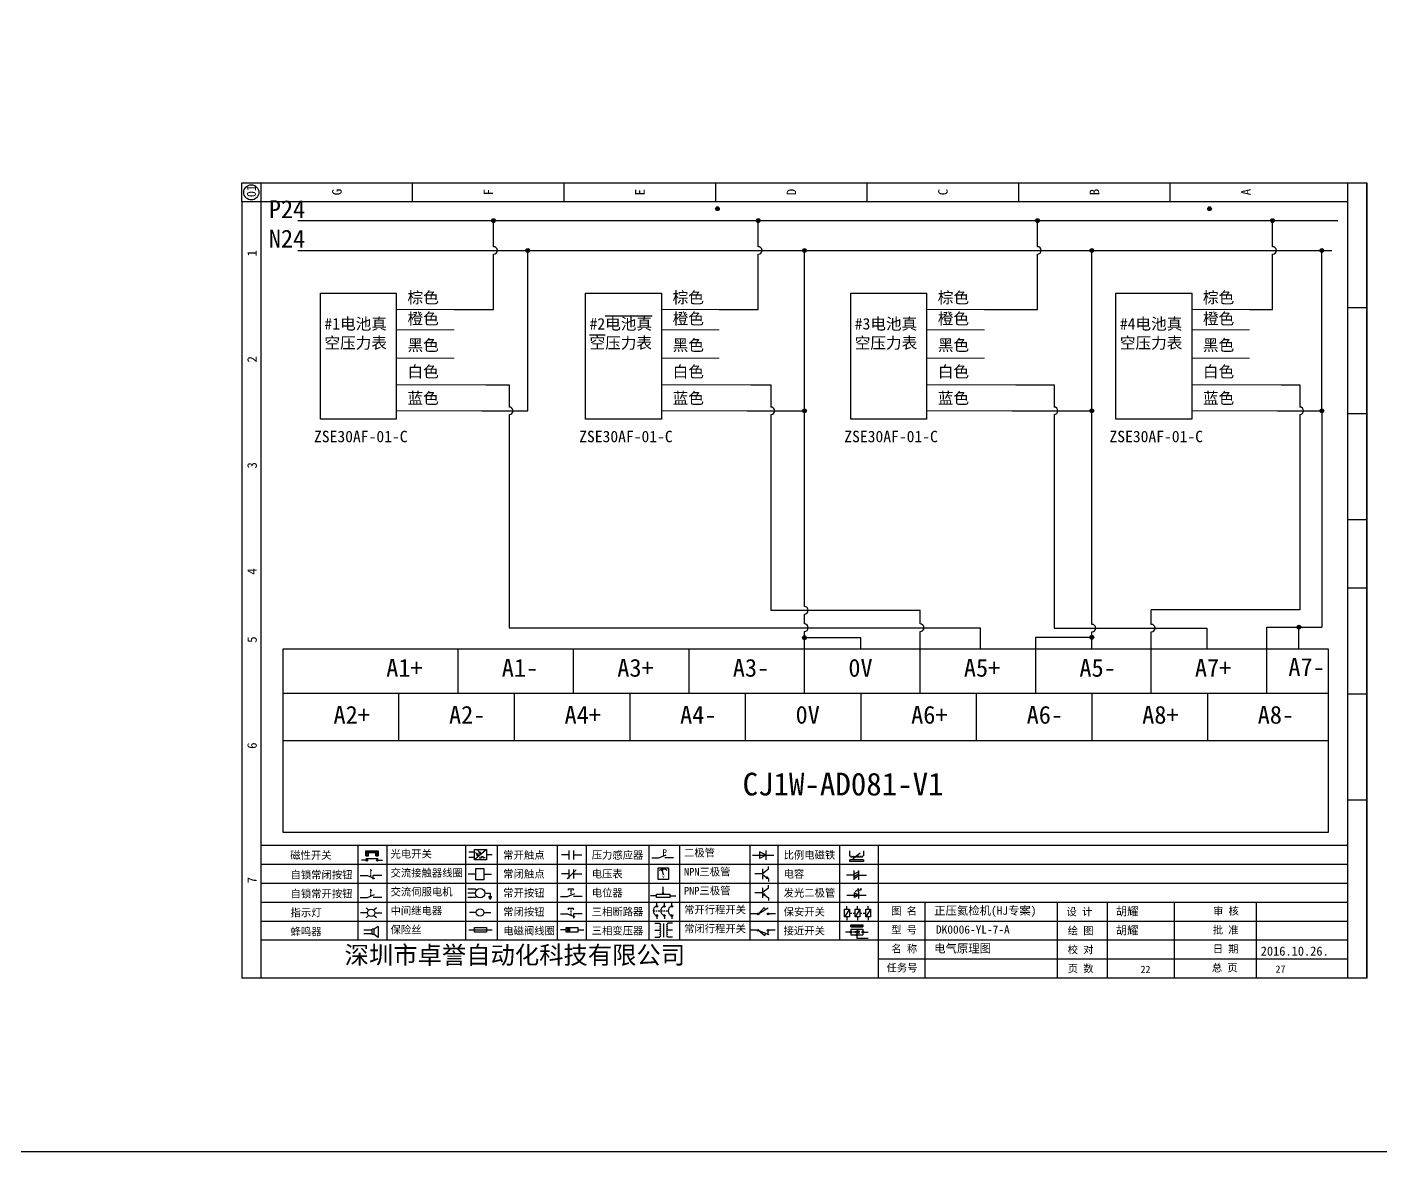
# Model space of a CAD drawing. Header units: millimetres. Extents: x -97 to 5214, y -62 to 3239.
# Drawn here: x 284.2 to 641.6, y -62.3 to 234.7 of the extents above; entities that cross this region are included whole.
import ezdxf

# ---------------------------------------------------------------- set-up
doc = ezdxf.new("R2010")
doc.units = ezdxf.units.MM
doc.styles.get("Standard").update_dxf_attribs({"font": 'SimSun.ttf'})
doc.styles.add('汉字', font='NSimSun.ttf')

# ---------------------------------------------------------------- blocks, each defined once
blk = doc.blocks.new('磁性开关')
at = {"linetype": 'ByBlock'}
h = blk.add_hatch(dxfattribs=at)
h.set_pattern_fill('ANSI31', color=256, scale=0.1, style=0)
h.paths.add_polyline_path([(-1907.69, -775.29), (-1910.88, -775.29), (-1910.88, -776.69), (-1910.25, -776.69), (-1910.25, -775.79), (-1908.31, -775.79), (-1908.31, -776.69), (-1907.69, -776.69)])
for p, q in [((-1910.88, -776.69), (-1910.88, -775.29)), ((-1910.88, -775.29), (-1907.69, -775.29)), ((-1907.69, -775.29), (-1907.69, -776.69)), ((-1910.91, -777.81), (-1912.09, -777.81)), ((-1910.88, -776.69), (-1910.25, -776.69)), ((-1910.88, -777.39), (-1907.69, -777.39)), ((-1910.25, -776.69), (-1910.25, -775.79)), ((-1910.25, -775.79), (-1908.31, -775.79)), ((-1908.31, -776.69), (-1908.31, -775.79)), ((-1908.31, -776.69), (-1907.69, -776.69)), ((-1907.66, -777.81), (-1906.48, -777.81))]:
    blk.add_line(p, q, dxfattribs=at)
for centre in [(-1910.68, -777.81), (-1907.88, -777.81)]:
    blk.add_circle(centre, 0.225, dxfattribs=at)
blk = doc.blocks.new('*U75')
at = {"linetype": 'ByBlock'}
for p, q in [((-1911.92, -782.07), (-1910.06, -782.07)), ((-1910.06, -782.07), (-1908.18, -782.88)), ((-1909.23, -780.45), (-1909.23, -780.67)), ((-1909.23, -780.45), (-1908.92, -780.84)), ((-1909.23, -780.84), (-1909.23, -781.05)), ((-1909.23, -781.23), (-1909.23, -781.44)), ((-1909.23, -781.61), (-1909.23, -781.83)), ((-1909.23, -782), (-1909.23, -782.21)), ((-1909.23, -782.38), (-1909.23, -782.43)), ((-1908.52, -783.07), (-1908.52, -782.07)), ((-1906.25, -782.07), (-1908.52, -782.07))]:
    blk.add_line(p, q, dxfattribs=at)
blk = doc.blocks.new('*U76')
at = {"linetype": 'ByBlock'}
for p, q in [((-1911.92, -792.89), (-1910.06, -792.89)), ((-1910.06, -792.89), (-1908.18, -792.08)), ((-1908.88, -791.17), (-1909.23, -790.71)), ((-1909.23, -790.71), (-1909.23, -790.92)), ((-1909.23, -791.09), (-1909.23, -791.31)), ((-1909.23, -791.48), (-1909.23, -791.69)), ((-1909.23, -791.86), (-1909.23, -792.08)), ((-1909.23, -792.25), (-1909.23, -792.47)), ((-1906.25, -792.89), (-1908.52, -792.89))]:
    blk.add_line(p, q, dxfattribs=at)
blk = doc.blocks.new('蜂鸣器')
at = {"linetype": 'ByBlock'}
for p, q in [((-1908.8, -796.48), (-1911.01, -796.48)), ((-1908.25, -796.26), (-1908.8, -796.26)), ((-1908.8, -797.68), (-1908.8, -796.26)), ((-1907.17, -795.53), (-1908.25, -796.26)), ((-1908.25, -797.68), (-1908.25, -796.26)), ((-1907.17, -795.53), (-1907.17, -798.41)), ((-1908.8, -797.46), (-1911.01, -797.46)), ((-1908.25, -797.68), (-1908.8, -797.68)), ((-1907.17, -798.41), (-1908.25, -797.68))]:
    blk.add_line(p, q, dxfattribs=at)
blk = doc.blocks.new('指示灯')
at = {"linetype": 'ByBlock'}
for p, q in [((-1854.62, -775.59), (-1853.97, -776.23)), ((-1851.9, -775.59), (-1852.54, -776.23)), ((-1854.25, -776.92), (-1856.06, -776.92)), ((-1854.62, -778.25), (-1853.97, -777.61)), ((-1851.9, -778.25), (-1852.54, -777.61)), ((-1852.26, -776.92), (-1850.45, -776.92))]:
    blk.add_line(p, q, dxfattribs=at)
blk.add_circle((-1853.26, -776.92), 0.992, dxfattribs=at)
blk = doc.blocks.new('光电开关')
at = {"linetype": 'ByBlock'}
h = blk.add_hatch(dxfattribs=at)
h.set_pattern_fill('ANSI31', color=256, scale=0.01, style=0)
h.set_pattern_definition([(45, (0.172267, 0), (-0.0224506403, 0.0224506403), [])])
h.paths.add_polyline_path([(-1882.44, -776.34), (-1882.5, -775.91), (-1882.68, -776.07)])
h.paths.add_polyline_path([(-1882.44, -776.34), (-1882.68, -776.07), (-1882.86, -776.23)])
h.paths.add_polyline_path([(-1883.11, -776.45), (-1883.29, -776.61), (-1883.05, -776.88)])
h.paths.add_polyline_path([(-1883.29, -776.61), (-1883.47, -776.77), (-1883.05, -776.88)])
for p, q in [((-1880.91, -775.3), (-1884.01, -778.05)), ((-1883.14, -775.55), (-1882.44, -776.34)), ((-1884.01, -775.96), (-1885.56, -775.96)), ((-1884.01, -777.39), (-1885.56, -777.39)), ((-1883.75, -776.09), (-1883.05, -776.88)), ((-1883.11, -776.45), (-1883.47, -776.77)), ((-1883.05, -776.88), (-1883.47, -776.77)), ((-1883.05, -776.88), (-1883.11, -776.45)), ((-1882.5, -775.91), (-1882.86, -776.23)), ((-1882.44, -776.34), (-1882.86, -776.23)), ((-1882.78, -777.47), (-1882.23, -777.47)), ((-1882.44, -776.34), (-1882.5, -775.91)), ((-1882.23, -777.47), (-1882.23, -777.14)), ((-1882.23, -777.14), (-1881.78, -777.14)), ((-1881.78, -777.47), (-1881.78, -777.14)), ((-1881.23, -777.47), (-1881.78, -777.47)), ((-1879.37, -776.67), (-1880.91, -776.67))]:
    blk.add_line(p, q, dxfattribs=at)
blk.add_lwpolyline([(-1884.01, -775.3), (-1880.91, -775.3), (-1880.91, -778.05), (-1884.01, -778.05)], close=True, dxfattribs=at)
blk = doc.blocks.new('交流接触器线圈')
at = {"linetype": 'ByBlock'}
for p, q in [((-1880.82, -781.77), (-1882.87, -781.77)), ((-1878.72, -781.77), (-1876.67, -781.77))]:
    blk.add_line(p, q, dxfattribs=at)
blk.add_lwpolyline([(-1880.82, -780.28), (-1878.72, -780.28), (-1878.72, -783.26), (-1880.82, -783.26)], close=True, dxfattribs=at)
blk = doc.blocks.new('交流伺服电机')
at = {"linetype": 'ByBlock'}
for p, q in [((-1880.97, -785.75), (-1882.94, -785.75)), ((-1880.97, -785.75), (-1880.65, -786.03)), ((-1880.97, -786.85), (-1882.94, -786.85)), ((-1880.97, -787.94), (-1882.94, -787.94)), ((-1880.97, -787.94), (-1880.65, -787.67)), ((-1878.49, -786.85), (-1877.07, -786.85)), ((-1877.54, -787.72), (-1876.59, -787.72)), ((-1877.38, -788.01), (-1876.75, -788.01)), ((-1877.23, -788.29), (-1876.9, -788.29)), ((-1877.07, -786.85), (-1877.07, -787.72))]:
    blk.add_line(p, q, dxfattribs=at)
blk.add_circle((-1879.73, -786.85), 1.24, dxfattribs=at)
blk = doc.blocks.new('中间继电器')
at = {"linetype": 'ByBlock'}
for p, q in [((-1880.72, -791.92), (-1882.54, -791.92)), ((-1878.74, -791.92), (-1876.92, -791.92))]:
    blk.add_line(p, q, dxfattribs=at)
blk.add_circle((-1879.73, -791.92), 0.992, dxfattribs=at)
blk = doc.blocks.new('保险丝')
at = {"linetype": 'ByBlock'}
blk.add_line((-1882.72, -796.49), (-1876.55, -796.49), dxfattribs=at)
blk.add_lwpolyline([(-1881.2, -795.86), (-1878.06, -795.86), (-1878.06, -797.12), (-1881.2, -797.12)], close=True, dxfattribs=at)
blk = doc.blocks.new('常开按钮')
at = {"linetype": 'ByBlock'}
for p, q in [((-1909.9, -785.68), (-1908.56, -785.68)), ((-1909.9, -785.68), (-1909.9, -786.07)), ((-1909.23, -785.68), (-1909.23, -785.89)), ((-1909.23, -786.06), (-1909.23, -786.28)), ((-1908.56, -785.68), (-1908.56, -786.07)), ((-1911.92, -787.73), (-1910.06, -787.73)), ((-1910.06, -787.73), (-1908.18, -786.93)), ((-1909.23, -786.45), (-1909.23, -786.67)), ((-1909.23, -786.84), (-1909.23, -787.05)), ((-1909.23, -787.22), (-1909.23, -787.38)), ((-1906.25, -787.73), (-1908.52, -787.73))]:
    blk.add_line(p, q, dxfattribs=at)
blk = doc.blocks.new('常开触点')
at = {"linetype": 'ByBlock'}
for p, q in [((-1853.82, -781.77), (-1855.88, -781.77)), ((-1853.82, -782.99), (-1853.82, -780.56)), ((-1852.6, -782.99), (-1852.6, -780.56)), ((-1852.6, -781.77), (-1850.55, -781.77))]:
    blk.add_line(p, q, dxfattribs=at)
blk = doc.blocks.new('常闭触点')
at = {"linetype": 'ByBlock'}
for p, q in [((-1852.01, -785.66), (-1854.43, -788.1)), ((-1853.82, -787.99), (-1853.82, -785.56)), ((-1852.6, -787.99), (-1852.6, -785.56)), ((-1853.82, -786.77), (-1855.88, -786.77)), ((-1852.6, -786.77), (-1850.55, -786.77))]:
    blk.add_line(p, q, dxfattribs=at)
blk = doc.blocks.new('常闭按钮')
at = {"linetype": 'ByBlock'}
for p, q in [((-1856.13, -792.28), (-1854.28, -792.28)), ((-1854.28, -792.28), (-1852.4, -793.09)), ((-1854.11, -790.83), (-1852.77, -790.83)), ((-1854.11, -790.83), (-1854.11, -791.22)), ((-1853.44, -790.83), (-1853.44, -791.04)), ((-1853.44, -791.21), (-1853.44, -791.43)), ((-1853.44, -791.6), (-1853.44, -791.82)), ((-1853.44, -791.99), (-1853.44, -792.2)), ((-1853.44, -792.37), (-1853.44, -792.53)), ((-1852.77, -790.83), (-1852.77, -791.22)), ((-1850.47, -792.28), (-1852.73, -792.28)), ((-1852.73, -792.28), (-1852.73, -793.43))]:
    blk.add_line(p, q, dxfattribs=at)
blk = doc.blocks.new('电磁阀线圈')
at = {"linetype": 'ByBlock'}
for p, q in [((-1854.61, -796.54), (-1856.17, -796.54)), ((-1854.61, -795.92), (-1853.75, -797.16)), ((-1853.75, -795.92), (-1854.61, -797.16)), ((-1853.75, -795.92), (-1853.75, -797.16)), ((-1851.53, -796.54), (-1849.97, -796.54))]:
    blk.add_line(p, q, dxfattribs=at)
blk.add_lwpolyline([(-1854.61, -795.92), (-1851.53, -795.92), (-1851.53, -797.16), (-1854.61, -797.16)], close=True, dxfattribs=at)
blk = doc.blocks.new('电压表')
at = {"linetype": 'ByBlock'}
for p, q in [((-1814.84, -780.75), (-1814.91, -781.13)), ((-1814.6, -781.05), (-1814.91, -781.13)), ((-1814.84, -780.75), (-1814.46, -782.26)), ((-1814.84, -780.75), (-1814.6, -781.05))]:
    blk.add_line(p, q, dxfattribs=at)
blk.add_lwpolyline([(-1815.84, -780.34), (-1813.07, -780.34), (-1813.07, -783.49), (-1815.84, -783.49)], close=True, dxfattribs=at)
blk.add_arc((-1814.46, -782.26), 1.56, 46.8313, 133.1687, dxfattribs=at)
at = {"linetype": 'ByBlock', "insert": (-1814.7, -782.39), "char_height": 0.75, "width": 0.6768, "attachment_point": 1}
blk.add_mtext('V', dxfattribs=at)
blk = doc.blocks.new('电位器')
at = {"linetype": 'ByBlock'}
for p, q in [((-1814.45, -787.3), (-1814.45, -785.39)), ((-1816.21, -787.75), (-1817.79, -787.75)), ((-1814.45, -787.3), (-1814.62, -786.96)), ((-1814.62, -786.96), (-1814.27, -786.96)), ((-1814.45, -787.3), (-1814.27, -786.96)), ((-1812.68, -787.75), (-1811.1, -787.75))]:
    blk.add_line(p, q, dxfattribs=at)
blk.add_lwpolyline([(-1816.21, -787.3), (-1812.68, -787.3), (-1812.68, -788.2), (-1816.21, -788.2)], close=True, dxfattribs=at)
blk = doc.blocks.new('三相断路器')
at = {"linetype": 'ByBlock'}
for p, q in [((-1816.17, -790.33), (-1816.17, -789.7)), ((-1814.17, -790.33), (-1814.17, -789.7)), ((-1812.18, -790.33), (-1812.18, -789.7)), ((-1817.14, -791.74), (-1816.72, -791.74)), ((-1816.45, -791.74), (-1816.03, -791.74)), ((-1816.17, -793.19), (-1816.17, -793.83)), ((-1815.76, -791.74), (-1815.34, -791.74)), ((-1815.07, -791.74), (-1814.65, -791.74)), ((-1814.38, -791.74), (-1813.96, -791.74)), ((-1814.17, -793.19), (-1814.17, -793.83)), ((-1813.69, -791.74), (-1813.27, -791.74)), ((-1812.18, -793.19), (-1812.18, -793.83))]:
    blk.add_line(p, q, dxfattribs=at)
for centre in [(-1816.17, -790.55), (-1816.17, -792.98), (-1814.17, -790.55), (-1814.17, -792.98), (-1812.18, -790.55), (-1812.18, -792.98)]:
    blk.add_circle(centre, 0.219, dxfattribs=at)
for centre in [(-1815.81, -791.74), (-1813.82, -791.74), (-1811.83, -791.74)]:
    blk.add_arc(centre, 1.32, 115.5791, 244.4209, dxfattribs=at)
blk = doc.blocks.new('三相变压器')
at = {"linetype": 'ByBlock'}
for p, q in [((-1816.69, -795.03), (-1815.37, -795.03)), ((-1816.69, -796.87), (-1815.37, -796.87)), ((-1815.37, -795.03), (-1815.37, -795.24)), ((-1814.34, -798.7), (-1814.34, -795.04)), ((-1812, -795.03), (-1813.32, -795.03)), ((-1813.32, -795.03), (-1813.32, -795.24)), ((-1812, -796.87), (-1813.32, -796.87)), ((-1816.69, -798.71), (-1815.37, -798.71)), ((-1815.37, -798.71), (-1815.37, -798.5)), ((-1813.32, -798.71), (-1813.32, -798.5)), ((-1812, -798.71), (-1813.32, -798.71))]:
    blk.add_line(p, q, dxfattribs=at)
for centre, start, end in [((-1815.37, -795.51), 270, 90), ((-1815.37, -796.06), 270, 90), ((-1815.37, -796.6), 270, 90), ((-1815.37, -797.14), 270, 90), ((-1813.32, -795.51), 90, 270), ((-1813.32, -796.06), 90, 270), ((-1813.32, -796.6), 90, 270), ((-1813.32, -797.14), 90, 270), ((-1815.37, -797.68), 270, 90), ((-1815.37, -798.23), 270, 90), ((-1813.32, -797.68), 90, 270), ((-1813.32, -798.23), 90, 270)]:
    blk.add_arc(centre, 0.271, start, end, dxfattribs=at)
blk = doc.blocks.new('压力感应器')
at = {"linetype": 'ByBlock'}
for p, q in [((-1817.44, -777.73), (-1815.59, -777.73)), ((-1815.59, -777.73), (-1813.71, -776.93)), ((-1811.78, -777.73), (-1814.05, -777.73))]:
    blk.add_line(p, q, dxfattribs=at)
at = {"linetype": 'ByBlock', "insert": (-1814.65, -775.48), "char_height": 1.68, "width": 1.2242, "attachment_point": 1}
blk.add_mtext('{\\fNSimSun|b0|i0|c134|p49;P}', dxfattribs=at)
blk = doc.blocks.new('二极管')
at = {"linetype": 'ByBlock'}
for p, q in [((-1783.97, -777.99), (-1783.97, -775.56)), ((-1787.52, -776.77), (-1781.92, -776.77)), ((-1783.97, -776.77), (-1785.69, -775.9)), ((-1785.69, -775.9), (-1785.69, -777.65)), ((-1783.97, -776.77), (-1785.69, -777.65))]:
    blk.add_line(p, q, dxfattribs=at)
blk = doc.blocks.new('NPN三极管')
at = {"linetype": 'ByBlock'}
for p, q in [((-1785.73, -781.97), (-1787.81, -781.97)), ((-1785.73, -780.61), (-1785.73, -783.32)), ((-1785.73, -781.82), (-1784.15, -780.66)), ((-1785.73, -782.11), (-1784.15, -783.27)), ((-1784.41, -782.73), (-1784.74, -783.18)), ((-1784.15, -783.27), (-1784.41, -782.73)), ((-1784.15, -780.66), (-1784.15, -779.98)), ((-1784.15, -783.27), (-1784.74, -783.18)), ((-1784.15, -783.27), (-1784.15, -783.96))]:
    blk.add_line(p, q, dxfattribs=at)
blk = doc.blocks.new('PNP三极管')
at = {"linetype": 'ByBlock'}
for p, q in [((-1784.9, -785.38), (-1784.9, -788.09)), ((-1784.9, -786.59), (-1783.32, -785.43)), ((-1783.32, -785.43), (-1783.32, -784.75)), ((-1784.9, -786.74), (-1786.98, -786.74)), ((-1784.9, -786.88), (-1783.32, -788.04)), ((-1784.9, -786.88), (-1784.31, -786.97)), ((-1784.9, -786.88), (-1784.64, -787.42)), ((-1784.31, -786.97), (-1784.64, -787.42)), ((-1783.32, -788.04), (-1783.32, -788.73))]:
    blk.add_line(p, q, dxfattribs=at)
blk = doc.blocks.new('常开行程开关')
at = {"linetype": 'ByBlock'}
for p, q in [((-1786.29, -792.3), (-1788.01, -792.3)), ((-1785.89, -792.17), (-1784.52, -790.62)), ((-1785.89, -792.17), (-1783.43, -790.72)), ((-1784.52, -790.62), (-1784.19, -791.17)), ((-1781.48, -792.3), (-1783.21, -792.3))]:
    blk.add_line(p, q, dxfattribs=at)
for centre in [(-1786.07, -792.3), (-1783.42, -792.3)]:
    blk.add_circle(centre, 0.219, dxfattribs=at)
blk = doc.blocks.new('常闭行程开关')
at = {"linetype": 'ByBlock'}
for p, q in [((-1786.34, -796.62), (-1788.07, -796.62)), ((-1785.93, -796.72), (-1783.25, -797.7)), ((-1785.93, -796.72), (-1784.3, -798)), ((-1783.48, -796.84), (-1783.48, -797.85)), ((-1781.54, -796.62), (-1783.26, -796.62)), ((-1784.3, -798), (-1784.08, -797.4))]:
    blk.add_line(p, q, dxfattribs=at)
for centre in [(-1786.12, -796.62), (-1783.48, -796.62)]:
    blk.add_circle(centre, 0.219, dxfattribs=at)
blk = doc.blocks.new('电容')
at = {"linetype": 'ByBlock'}
for p, q in [((-1756.08, -781.77), (-1758.13, -781.77)), ((-1756.08, -782.99), (-1756.08, -780.56)), ((-1754.86, -780.79), (-1756.08, -781.55)), ((-1754.86, -781.44), (-1756.08, -782.2)), ((-1754.86, -781.99), (-1756.08, -782.75)), ((-1754.86, -782.99), (-1754.86, -780.56)), ((-1754.86, -781.77), (-1752.81, -781.77))]:
    blk.add_line(p, q, dxfattribs=at)
blk = doc.blocks.new('发光二极管')
at = {"linetype": 'ByBlock'}
for p, q in [((-1754.84, -786.77), (-1756.04, -786.16)), ((-1756.04, -786.16), (-1756.04, -787.39)), ((-1755.78, -785.92), (-1754.89, -785.14)), ((-1754.89, -785.14), (-1755.2, -785.22)), ((-1755.2, -785.22), (-1755.01, -785.43)), ((-1755.08, -785.92), (-1754.18, -785.14)), ((-1754.89, -785.14), (-1755.01, -785.43)), ((-1754.84, -787.63), (-1754.84, -785.92)), ((-1754.18, -785.14), (-1754.49, -785.22)), ((-1754.49, -785.22), (-1754.31, -785.43)), ((-1754.18, -785.14), (-1754.31, -785.43)), ((-1758.01, -786.77), (-1752.89, -786.77)), ((-1754.84, -786.77), (-1756.04, -787.39))]:
    blk.add_line(p, q, dxfattribs=at)
blk = doc.blocks.new('比例电磁阀')
at = {"linetype": 'ByBlock'}
for p, q in [((-1757.26, -775.38), (-1757.26, -776.71)), ((-1753.58, -775.38), (-1753.58, -776.71)), ((-1757.26, -776.71), (-1757.05, -776.71)), ((-1753.6, -777.73), (-1757.25, -777.73)), ((-1757.25, -778.13), (-1757.25, -777.73)), ((-1753.6, -778.13), (-1757.25, -778.13)), ((-1754.5, -775.98), (-1756.35, -777.44)), ((-1756.35, -777.44), (-1756.25, -777.25)), ((-1756.35, -777.44), (-1756.15, -777.38)), ((-1756.15, -777.38), (-1756.25, -777.25)), ((-1753.58, -776.71), (-1753.8, -776.71)), ((-1753.6, -777.73), (-1753.6, -778.13))]:
    blk.add_line(p, q, dxfattribs=at)
for centre in [(-1756.78, -776.71), (-1756.24, -776.71), (-1755.7, -776.71), (-1755.15, -776.71), (-1754.61, -776.71), (-1754.07, -776.71)]:
    blk.add_arc(centre, 0.271, 180, 0, dxfattribs=at)
blk = doc.blocks.new('保安开关')
at = {"linetype": 'ByBlock'}
for p, q in [((-1757.33, -790.79), (-1758.6, -792.81)), ((-1757.96, -790.79), (-1757.96, -789.97)), ((-1757.96, -792.81), (-1757.96, -793.62)), ((-1757.33, -791.8), (-1756.72, -791.8)), ((-1756.35, -791.8), (-1755.89, -791.8)), ((-1754.54, -790.79), (-1755.81, -792.81)), ((-1755.17, -790.79), (-1755.17, -789.97)), ((-1755.17, -792.81), (-1755.17, -793.62)), ((-1754.52, -791.8), (-1754.06, -791.8)), ((-1753.69, -791.8), (-1753.08, -791.8)), ((-1751.75, -790.79), (-1753.02, -792.81)), ((-1752.39, -790.79), (-1752.39, -789.97)), ((-1752.39, -792.81), (-1752.39, -793.62))]:
    blk.add_line(p, q, dxfattribs=at)
for points in [[(-1758.6, -790.79), (-1757.33, -790.79), (-1757.33, -792.81), (-1758.6, -792.81)], [(-1755.81, -790.79), (-1754.54, -790.79), (-1754.54, -792.81), (-1755.81, -792.81)], [(-1753.02, -790.79), (-1751.75, -790.79), (-1751.75, -792.81), (-1753.02, -792.81)]]:
    blk.add_lwpolyline(points, close=True, dxfattribs=at)
blk = doc.blocks.new('接近开关')
at = {"linetype": 'ByBlock'}
h = blk.add_hatch(dxfattribs=at)
h.set_pattern_fill('ANSI31', color=256, scale=0.01, style=0)
h.set_pattern_definition([(45, (-89.131516, -30.795668), (-0.0224506403, 0.0224506403), [])])
h.paths.add_polyline_path([(-1513.76, -1123.35), (-1513.76, -1122.85), (-1516.96, -1122.85), (-1516.96, -1123.35)])
for p, q in [((-1517.18, -1124.71), (-1518.36, -1124.71)), ((-1516.96, -1123.35), (-1516.96, -1122.85)), ((-1516.96, -1122.85), (-1513.76, -1122.85)), ((-1516.96, -1123.35), (-1513.76, -1123.35)), ((-1516.96, -1123.95), (-1513.76, -1123.95)), ((-1516.96, -1123.95), (-1516.96, -1125.47)), ((-1516.96, -1125.47), (-1513.76, -1125.47)), ((-1515.91, -1124.71), (-1516.45, -1124.71)), ((-1515.11, -1124.31), (-1515.91, -1124.71)), ((-1515.11, -1125.11), (-1515.91, -1124.71)), ((-1515.36, -1125.69), (-1515.36, -1126.36)), ((-1515.33, -1124.53), (-1515.17, -1124.53)), ((-1515.33, -1124.88), (-1515.17, -1124.88)), ((-1515.25, -1124.45), (-1515.25, -1124.61)), ((-1515.11, -1124.31), (-1515.11, -1125.11)), ((-1515.11, -1124.48), (-1514.58, -1124.48)), ((-1515.11, -1124.94), (-1514.58, -1124.94)), ((-1513.76, -1122.85), (-1513.76, -1123.35)), ((-1513.76, -1123.95), (-1513.76, -1125.47)), ((-1513.54, -1124.71), (-1512.36, -1124.71)), ((-1515.36, -1126.36), (-1512.36, -1126.36))]:
    blk.add_line(p, q, dxfattribs=at)
for centre in [(-1516.96, -1124.71), (-1515.36, -1125.47), (-1513.76, -1124.71)]:
    blk.add_circle(centre, 0.225, dxfattribs=at)

msp = doc.modelspace()

# ---------------------------------------------------------------- hatches: boundary and pattern name
at = {"lineweight": -2}
h = msp.add_hatch(color=0, dxfattribs=at)
edge = h.paths.add_edge_path()
edge.add_arc((466.424, 186.7), 0.5, 0, 360)
h = msp.add_hatch(color=0, dxfattribs=at)
edge = h.paths.add_edge_path()
edge.add_arc((596.355, 186.7), 0.5, 0, 360)
h = msp.add_hatch(color=0, dxfattribs=at)
edge = h.paths.add_edge_path()
edge.add_arc((407.327, 183.554), 0.5, 0, 360)
h = msp.add_hatch(color=0, dxfattribs=at)
edge = h.paths.add_edge_path()
edge.add_arc((477.191, 183.554), 0.5, 0, 360)
h = msp.add_hatch(color=0, dxfattribs=at)
edge = h.paths.add_edge_path()
edge.add_arc((550.901, 183.554), 0.5, 0, 360)
h = msp.add_hatch(color=0, dxfattribs=at)
edge = h.paths.add_edge_path()
edge.add_arc((612.978, 183.554), 0.5, 0, 360)
h = msp.add_hatch(color=0, dxfattribs=at)
edge = h.paths.add_edge_path()
edge.add_arc((416.337, 175.682), 0.5, 0, 360)
h = msp.add_hatch(color=0, dxfattribs=at)
edge = h.paths.add_edge_path()
edge.add_arc((489.397, 175.682), 0.5, 0, 360)
h = msp.add_hatch(color=0, dxfattribs=at)
edge = h.paths.add_edge_path()
edge.add_arc((565.287, 175.682), 0.5, 0, 360)
h = msp.add_hatch(color=0, dxfattribs=at)
edge = h.paths.add_edge_path()
edge.add_arc((625.98, 175.682), 0.5, 0, 360)
h = msp.add_hatch(color=0, dxfattribs=at)
edge = h.paths.add_edge_path()
edge.add_arc((489.397, 133.349), 0.5, 0, 360)
h = msp.add_hatch(color=0, dxfattribs=at)
edge = h.paths.add_edge_path()
edge.add_arc((565.287, 133.349), 0.5, 0, 360)
h = msp.add_hatch(color=0, dxfattribs=at)
edge = h.paths.add_edge_path()
edge.add_arc((625.98, 133.349), 0.5, 0, 360)
h = msp.add_hatch(color=0, dxfattribs=at)
edge = h.paths.add_edge_path()
edge.add_arc((619.949, 76.225), 0.5, 0, 360)
h = msp.add_hatch(color=0, dxfattribs=at)
edge = h.paths.add_edge_path()
edge.add_arc((489.397, 73.439), 0.5, 0, 360)
h = msp.add_hatch(color=0, dxfattribs=at)
edge = h.paths.add_edge_path()
edge.add_arc((565.287, 73.545), 0.5, 0, 360)

# ---------------------------------------------------------------- linework, layer by layer
at = {"linetype": 'ByBlock'}
for p, q in [((340.875, 193.547), (637.875, 193.547)), ((340.875, 188.547), (340.875, 193.547)), ((345.875, 193.547), (345.875, -16.453)), ((637.875, 193.547), (637.875, -16.453)), ((637.875, -16.453), (637.875, 193.547)), ((340.875, 188.547), (340.875, 3.547)), ((632.875, 18.547), (345.875, 18.547)), ((632.875, 13.547), (345.875, 13.547)), ((632.875, 8.547), (345.875, 8.547)), ((340.875, 3.547), (340.875, -16.453)), ((632.875, 3.547), (345.875, 3.547)), ((632.875, -1.453), (345.875, -1.453)), ((632.875, -6.453), (345.875, -6.453)), ((632.875, -11.453), (508.898, -11.453)), ((637.875, -16.453), (340.875, -16.453))]:
    msp.add_line(p, q, dxfattribs=at)
at = {"color": 0, "lineweight": -2}
for p, q in [((355.687, 183.554), (630.251, 183.554)), ((407.327, 176.682), (407.327, 183.554)), ((477.191, 176.682), (477.191, 183.554)), ((550.901, 176.682), (550.901, 183.554)), ((612.978, 176.682), (612.978, 183.554)), ((355.687, 175.682), (628.658, 175.682)), ((416.337, 133.349), (416.337, 175.682)), ((489.397, 81.697), (489.397, 175.682)), ((565.287, 76.974), (565.287, 175.682)), ((625.98, 133.349), (625.98, 175.682)), ((407.327, 160.106), (407.327, 174.682)), ((477.191, 160.106), (477.191, 174.682)), ((550.901, 160.106), (550.901, 174.682)), ((612.978, 160.106), (612.978, 174.682)), ((396.918, 160.106), (407.327, 160.106)), ((466.918, 160.106), (477.191, 160.106)), ((536.918, 160.106), (550.901, 160.106)), ((606.918, 160.106), (612.978, 160.106)), ((405.245, 140.224), (411.467, 140.224)), ((411.467, 140.224), (411.467, 134.349)), ((475.245, 140.224), (480.555, 140.224)), ((480.555, 140.224), (480.555, 134.349)), ((545.245, 140.224), (555.325, 140.224)), ((555.325, 140.224), (555.325, 134.349)), ((615.245, 140.224), (620.16, 140.224)), ((620.16, 140.224), (620.16, 134.349)), ((404.245, 133.349), (416.337, 133.349)), ((411.467, 132.349), (411.467, 76.089)), ((474.245, 133.349), (489.397, 133.349)), ((480.555, 132.349), (480.555, 80.697)), ((544.245, 133.349), (565.287, 133.349)), ((555.325, 132.349), (555.325, 75.974)), ((614.245, 133.349), (625.98, 133.349)), ((620.16, 133.394), (620.16, 133.349)), ((620.16, 132.349), (620.16, 80.801)), ((625.98, 133.349), (625.98, 76.225)), ((480.555, 80.697), (519.951, 80.697)), ((489.397, 77.089), (489.397, 79.697)), ((519.951, 77.089), (519.951, 80.697)), ((620.16, 80.801), (580.951, 80.801)), ((580.951, 76.974), (580.951, 80.801)), ((411.467, 76.089), (535.831, 76.089)), ((489.397, 70.714), (489.397, 75.089)), ((519.951, 70.391), (519.951, 75.089)), ((535.831, 76.089), (535.831, 70.537)), ((555.325, 75.974), (595.655, 75.974)), ((595.655, 75.974), (595.655, 70.537)), ((611.451, 70.391), (611.451, 76.225)), ((611.451, 76.225), (625.98, 76.225)), ((619.949, 70.559), (619.949, 76.225)), ((504.31, 73.439), (489.397, 73.439)), ((504.31, 70.537), (504.31, 73.439)), ((550.516, 70.564), (550.516, 73.545)), ((550.516, 73.545), (565.287, 73.545)), ((565.287, 73.581), (565.287, 74.974)), ((565.287, 70.506), (565.287, 73.581)), ((580.951, 70.391), (580.951, 74.974)), ((397.951, 58.804), (397.951, 70.391)), ((428.451, 58.804), (428.451, 70.391)), ((458.951, 58.804), (458.951, 70.391)), ((489.451, 58.804), (489.451, 70.391)), ((519.951, 58.804), (519.951, 70.391)), ((550.451, 58.804), (550.451, 70.391)), ((580.951, 58.804), (580.951, 70.391)), ((611.451, 58.804), (611.451, 70.391)), ((351.764, 58.804), (627.714, 58.804)), ((382.264, 58.804), (382.264, 46.295)), ((412.764, 58.804), (412.764, 46.295)), ((443.264, 58.804), (443.264, 46.295)), ((473.764, 58.804), (473.764, 46.295)), ((504.264, 58.804), (504.264, 46.295)), ((534.764, 58.804), (534.764, 46.295)), ((565.264, 58.804), (565.264, 46.295)), ((595.764, 58.804), (595.764, 46.295)), ((351.764, 46.295), (627.693, 46.295)), ((371.454, 18.547), (371.454, -6.453)), ((379.131, 18.547), (379.131, -6.453)), ((399.92, 18.547), (399.92, -6.453)), ((408.274, 18.547), (408.274, -6.453)), ((424.129, 18.547), (424.129, -6.453)), ((431.777, 18.547), (431.777, -6.453)), ((448.27, 18.547), (448.27, -6.453)), ((456.371, 18.547), (456.371, -6.453)), ((474.991, 18.547), (474.991, -6.453)), ((482.35, 18.547), (482.35, -6.453)), ((498.66, 18.547), (498.66, -6.453)), ((508.898, 18.547), (508.898, -16.368)), ((521.219, 3.547), (521.219, -16.368)), ((556.09, 3.547), (556.09, -16.453)), ((569.354, 3.547), (569.354, -16.453)), ((587.046, 3.547), (587.046, -16.453)), ((608.658, 3.547), (608.658, -16.453))]:
    msp.add_line(p, q, dxfattribs=at)
at = {"lineweight": 0}
for p, q in [((381.69, 160.106), (396.918, 160.106)), ((451.69, 160.106), (466.918, 160.106)), ((521.69, 160.106), (536.918, 160.106)), ((591.69, 160.106), (606.918, 160.106)), ((381.635, 154.717), (396.918, 154.717)), ((451.635, 154.717), (466.918, 154.717)), ((521.635, 154.717), (536.918, 154.717)), ((591.635, 154.717), (606.918, 154.717)), ((381.635, 147.224), (396.918, 147.224)), ((451.635, 147.224), (466.918, 147.224)), ((521.635, 147.224), (536.918, 147.224)), ((591.635, 147.224), (606.918, 147.224)), ((381.635, 140.224), (396.918, 140.224)), ((396.918, 140.224), (405.245, 140.224)), ((451.635, 140.224), (466.918, 140.224)), ((466.918, 140.224), (475.245, 140.224)), ((521.635, 140.224), (536.918, 140.224)), ((536.918, 140.224), (545.245, 140.224)), ((591.635, 140.224), (606.918, 140.224)), ((606.918, 140.224), (615.245, 140.224)), ((381.635, 133.349), (404.245, 133.349)), ((451.635, 133.349), (474.245, 133.349)), ((521.635, 133.349), (544.245, 133.349)), ((591.635, 133.349), (614.245, 133.349))]:
    msp.add_line(p, q, dxfattribs=at)
at = {"color": 0, "lineweight": -2}
for points in [[(-97.31, 1756.939), (2445.521, 1756.939), (2445.521, -62.322), (-97.31, -62.322)], [(351.764, 70.537), (627.693, 70.537), (627.693, 22.052), (351.764, 22.052)]]:
    msp.add_lwpolyline(points, close=True, dxfattribs=at)
at = {"linetype": 'ByBlock'}
for points in [[(385.875, 193.547), (385.875, 188.547)], [(425.875, 193.547), (425.875, 188.547)], [(465.875, 193.547), (465.875, 188.547)], [(505.875, 193.547), (505.875, 188.547)], [(545.875, 193.547), (545.875, 188.547)], [(585.875, 193.547), (585.875, 188.547)], [(632.875, -16.453), (632.875, 193.547)], [(632.875, 188.547), (340.875, 188.547)], [(637.875, 160.547), (632.875, 160.547)], [(637.875, 132.547), (632.875, 132.547)], [(637.875, 104.547), (632.875, 104.547)], [(637.875, 86.547), (632.875, 86.547)], [(637.875, 58.547), (632.875, 58.547)], [(637.875, 30.547), (632.875, 30.547)]]:
    msp.add_lwpolyline(points, dxfattribs=at)
for points in [[(361.604, 164.433), (381.635, 164.433), (381.635, 131.124), (361.604, 131.124)], [(431.604, 164.433), (451.635, 164.433), (451.635, 131.124), (431.604, 131.124)], [(501.604, 164.433), (521.635, 164.433), (521.635, 131.124), (501.604, 131.124)], [(571.604, 164.433), (591.635, 164.433), (591.635, 131.124), (571.604, 131.124)]]:
    msp.add_lwpolyline(points, close=True)
msp.add_circle((343.363, 191.02), 2, dxfattribs=at)
at = {"color": 0, "lineweight": -2}
for centre in [(466.424, 186.7), (596.355, 186.7), (407.327, 183.554), (477.191, 183.554), (550.901, 183.554), (612.978, 183.554), (416.337, 175.682), (489.397, 175.682), (565.287, 175.682), (625.98, 175.682), (489.397, 133.349), (565.287, 133.349), (625.98, 133.349), (619.949, 76.225), (489.397, 73.439), (565.287, 73.545)]:
    msp.add_circle(centre, 0.5, dxfattribs=at)
for centre, start, end in [((407.327, 175.682), 270, 90), ((477.191, 175.682), 270, 90), ((550.901, 175.682), 270, 90), ((612.978, 175.682), 270, 90), ((411.467, 133.349), 270, 90), ((480.555, 133.349), 270, 90), ((555.325, 133.349), 270, 90), ((620.16, 133.349), 177.46181, 180), ((620.16, 133.349), 270, 90), ((489.397, 80.697), 270, 90), ((489.397, 76.089), 270, 90), ((519.951, 76.089), 270, 90), ((565.287, 75.974), 270, 90), ((580.951, 75.974), 270, 90)]:
    msp.add_arc(centre, 1, start, end, dxfattribs=at)

# ---------------------------------------------------------------- block references
at = {"linetype": 'ByBlock'}
for name, p in [('磁性开关', (2284.517, 792.507)), ('光电开关', (2286.327, 792.816)), ('常开触点', (2281.142, 797.844)), ('压力感应器', (2266.581, 793.063)), ('二极管', (2263.243, 792.821)), ('比例电磁阀', (2258.587, 792.528)), ('*U75', (2284.063, 792.724)), ('交流接触器线圈', (2283.487, 792.816)), ('常闭触点', (2281.142, 797.844)), ('电压表', (2266.581, 793.063)), ('NPN三极管', (2264.068, 793.05)), ('电容', (2258.587, 792.528)), ('交流伺服电机', (2283.487, 792.816)), ('常开按钮', (2336.927, 792.844)), ('电位器', (2266.581, 793.063)), ('PNP三极管', (2263.243, 792.821)), ('*U76', (2284.063, 797.724)), ('发光二极管', (2258.587, 792.239)), ('指示灯', (2228.277, 777.724)), ('中间继电器', (2283.487, 792.816)), ('常闭按钮', (2281.142, 792.844)), ('三相断路器', (2266.581, 793.063)), ('常开行程开关', (2263.243, 792.821)), ('保安开关', (2258.587, 792.528)), ('蜂鸣器', (2284.063, 792.724)), ('保险丝', (2283.487, 792.816)), ('电磁阀线圈', (2281.142, 792.844)), ('三相变压器', (2266.581, 793.063)), ('接近开关', (2018.587, 1120.445)), ('常闭行程开关', (2263.243, 792.821))]:
    msp.add_blockref(name, p, dxfattribs=at)

# ---------------------------------------------------------------- texts
at = {"linetype": 'ByBlock', "attachment_point": 1, "rotation": 90}
for s, insert, char_height, width in [('{\\fKaiTi_GB2312|b0|i0|c134|p0;01}', (342.164, 189.745), 2.4, 60.2542), ('{\\fKaiTi_GB2312|b0|i0|c134|p0;G}', (364.704, 190.255), 2.5, 5), ('{\\fKaiTi_GB2312|b0|i0|c134|p0;F}', (404.704, 190.255), 2.5, 5), ('{\\fKaiTi_GB2312|b0|i0|c134|p0;E}', (444.704, 190.255), 2.5, 5), ('{\\fKaiTi_GB2312|b0|i0|c134|p0;D}', (484.704, 190.255), 2.5, 5), ('{\\fKaiTi_GB2312|b0|i0|c134|p0;C}', (524.704, 190.255), 2.5, 5), ('{\\fKaiTi_GB2312|b0|i0|c134|p0;B}', (564.704, 190.255), 2.5, 5), ('{\\fKaiTi_GB2312|b0|i0|c134|p0;A}', (604.704, 190.255), 2.5, 5), ('{\\fKaiTi_GB2312|b0|i0|c134|p49;1}', (342.303, 174.091), 2.5, 11.7517), ('{\\fKaiTi_GB2312|b0|i0|c134|p49;2}', (342.303, 146.091), 2.5, 11.7517), ('{\\fKaiTi_GB2312|b0|i0|c134|p49;3}', (342.303, 118.091), 2.5, 11.7517), ('{\\fKaiTi_GB2312|b0|i0|c134|p49;4}', (342.303, 90.091), 2.5, 11.7517), ('{\\fKaiTi_GB2312|b0|i0|c134|p49;5}', (342.303, 72.091), 2.5, 11.7517), ('{\\fKaiTi_GB2312|b0|i0|c134|p49;6}', (342.303, 44.091), 2.5, 11.7517), ('{\\fKaiTi_GB2312|b0|i0|c134|p49;7}', (342.303, 8.585), 2.5, 11.7517)]:
    msp.add_mtext(s, dxfattribs=dict(at, insert=insert, char_height=char_height, width=width))
at = {"color": 0, "lineweight": -2, "attachment_point": 1}
for s, insert, char_height, width in [('P24', (347.991, 188.939), 4.7064, 14.27309), ('N24', (347.991, 181.166), 4.7064, 14.27309), ('A7-', (617.16, 68.064), 4.7064, 13.31977), ('A1+', (378.985, 67.856), 4.7064, 13.31977), ('A1-', (409.485, 67.856), 4.7064, 13.31977), ('A3+', (439.985, 67.856), 4.7064, 13.31977), ('A3-', (470.485, 67.856), 4.7064, 13.31977), ('0V', (500.985, 67.856), 4.7064, 13.31977), ('A5+', (531.485, 67.856), 4.7064, 13.31977), ('A5-', (561.985, 67.856), 4.7064, 13.31977), ('A7+', (592.485, 67.856), 4.7064, 13.31977), ('A2+', (365.061, 55.453), 4.7064, 13.31977), ('A2-', (395.561, 55.453), 4.7064, 13.31977), ('A4+', (426.061, 55.453), 4.7064, 13.31977), ('A4-', (456.561, 55.453), 4.7064, 13.31977), ('0V', (487.061, 55.453), 4.7064, 13.31977), ('A6+', (517.561, 55.453), 4.7064, 13.31977), ('A6-', (548.061, 55.453), 4.7064, 13.31977), ('A8+', (578.561, 55.453), 4.7064, 13.31977), ('A8-', (609.061, 55.453), 4.7064, 13.31977), ('深圳市卓誉自动化科技有限公司', (368.008, -7.982), 4.70644, 96.11383)]:
    msp.add_mtext(s, dxfattribs=dict(at, insert=insert, char_height=char_height, width=width))
at = {"color": 7, "char_height": 3.024, "attachment_point": 1}
for s, width, insert in [('{\\fSimSun|b0|i0|c134|p2;棕色}', 47.92444, (384.604, 164.766)), ('{\\fSimSun|b0|i0|c134|p2;棕色}', 47.92444, (454.604, 164.766)), ('{\\fSimSun|b0|i0|c134|p2;棕色}', 47.92444, (524.604, 164.766)), ('{\\fSimSun|b0|i0|c134|p2;棕色}', 47.92444, (594.604, 164.766)), ('#1电池真空压力表', 17.29634, (362.674, 157.836)), ('{\\fSimSun|b0|i0|c134|p2;橙色}', 47.92444, (384.604, 159.198)), ('#2{\\O电池真空}压力表', 17.29634, (432.674, 157.836)), ('{\\fSimSun|b0|i0|c134|p2;橙色}', 47.92444, (454.604, 159.198)), ('#3电池真空压力表', 17.29634, (502.674, 157.836)), ('{\\fSimSun|b0|i0|c134|p2;橙色}', 47.92444, (524.604, 159.198)), ('#4电池真空压力表', 17.29634, (572.674, 157.836)), ('{\\fSimSun|b0|i0|c134|p2;橙色}', 47.92444, (594.604, 159.198)), ('{\\fSimSun|b0|i0|c134|p2;黑色}', 47.92444, (384.604, 152.198)), ('{\\fSimSun|b0|i0|c134|p2;黑色}', 47.92444, (454.604, 152.198)), ('{\\fSimSun|b0|i0|c134|p2;黑色}', 47.92444, (524.604, 152.198)), ('{\\fSimSun|b0|i0|c134|p2;黑色}', 47.92444, (594.604, 152.198)), ('{\\fSimSun|b0|i0|c134|p2;白色}', 47.92444, (384.604, 145.198)), ('{\\fSimSun|b0|i0|c134|p2;白色}', 47.92444, (454.604, 145.198)), ('{\\fSimSun|b0|i0|c134|p2;白色}', 47.92444, (524.604, 145.198)), ('{\\fSimSun|b0|i0|c134|p2;白色}', 47.92444, (594.604, 145.198)), ('{\\fSimSun|b0|i0|c134|p2;蓝色}', 47.92444, (384.604, 138.198)), ('{\\fSimSun|b0|i0|c134|p2;蓝色}', 47.92444, (454.604, 138.198)), ('{\\fSimSun|b0|i0|c134|p2;蓝色}', 47.92444, (524.604, 138.198)), ('{\\fSimSun|b0|i0|c134|p2;蓝色}', 47.92444, (594.604, 138.198)), ('ZSE30AF-01-C', 17.98619, (359.923, 128.078)), ('ZSE30AF-01-C', 17.98619, (429.923, 128.078)), ('ZSE30AF-01-C', 17.98619, (499.923, 128.078)), ('ZSE30AF-01-C', 17.98619, (569.923, 128.078))]:
    msp.add_mtext_dynamic_manual_height_columns(s, width=width, gutter_width=12.5, heights=[0], dxfattribs=dict(at, insert=insert))
at = {"lineweight": 0, "insert": (473.068, 37.798), "char_height": 6, "width": 332.37399, "attachment_point": 1}
msp.add_mtext('{\\fSimSun|b0|i0|c134|p2;CJ1W-AD081-V1}', dxfattribs=at)
at = {"char_height": 2, "attachment_point": 1, "style": '汉字'}
for s, insert in [('{\\fKaiTi_GB2312|b0|i0|c134|p49;二极管}', (457.604, 17.639)), ('{\\fKaiTi_GB2312|b0|i0|c134|p49;磁性开关}', (353.649, 17.018)), ('{\\fKaiTi_GB2312|b0|i0|c134|p49;光电开关}', (380.125, 17.356)), ('{\\fKaiTi_GB2312|b0|i0|c134|p49;常开触点}', (409.878, 17.069)), ('{\\fKaiTi_GB2312|b0|i0|c134|p49;压力感应器}', (433.238, 17.078)), ('{\\fKaiTi_GB2312|b0|i0|c134|p49;比例电磁铁}', (483.893, 17.068)), ('{\\fKaiTi_GB2312|b0|i0|c134|p49;自锁常闭按钮}', (353.731, 11.862)), ('{\\fKaiTi_GB2312|b0|i0|c134|p49;交流接触器线圈}', (380.125, 12.356)), ('{\\fKaiTi_GB2312|b0|i0|c134|p49;常闭触点}', (409.878, 12.069)), ('{\\fKaiTi_GB2312|b0|i0|c134|p49;电压表}', (433.238, 12.078)), ('{\\fKaiTi_GB2312|b0|i0|c134|p49;NPN三极管}', (457.604, 12.639)), ('{\\fKaiTi_GB2312|b0|i0|c134|p49;电容}', (483.893, 12.068)), ('{\\fKaiTi_GB2312|b0|i0|c134|p49;自锁常开按钮}', (353.731, 6.862)), ('{\\fKaiTi_GB2312|b0|i0|c134|p49;交流伺服电机}', (380.125, 7.356)), ('{\\fKaiTi_GB2312|b0|i0|c134|p49;常开按钮}', (409.878, 7.069)), ('{\\fKaiTi_GB2312|b0|i0|c134|p49;电位器}', (433.238, 7.078)), ('{\\fKaiTi_GB2312|b0|i0|c134|p49;PNP三极管}', (457.604, 7.639)), ('{\\fKaiTi_GB2312|b0|i0|c134|p49;发光二极管}', (483.893, 7.068)), ('{\\fKaiTi_GB2312|b0|i0|c134|p49;指示灯}', (353.731, 1.862)), ('{\\fKaiTi_GB2312|b0|i0|c134|p49;中间继电器}', (380.125, 2.356)), ('{\\fKaiTi_GB2312|b0|i0|c134|p49;常闭按钮}', (409.878, 2.069)), ('{\\fKaiTi_GB2312|b0|i0|c134|p49;三相断路器}', (433.238, 2.078)), ('{\\fKaiTi_GB2312|b0|i0|c134|p49;常开行程开关}', (457.604, 2.639)), ('{\\fKaiTi_GB2312|b0|i0|c134|p49;保安开关}', (483.893, 2.068)), ('{\\fKaiTi_GB2312|b0|i0|c134|p0;图 名}', (512.292, 2.303)), ('{\\fKaiTi_GB2312|b0|i0|c134|p0;设 计}', (558.581, 2.087)), ('{\\fKaiTi_GB2312|b0|i0|c134|p0;审 核}', (597.26, 2.296)), ('{\\fKaiTi_GB2312|b0|i0|c134|p49;蜂鸣器}', (353.731, -3.138)), ('{\\fKaiTi_GB2312|b0|i0|c134|p49;保险丝}', (380.125, -2.644)), ('{\\fKaiTi_GB2312|b0|i0|c134|p49;电磁阀线圈}', (409.878, -2.931)), ('{\\fKaiTi_GB2312|b0|i0|c134|p49;三相变压器}', (433.238, -2.922)), ('{\\fKaiTi_GB2312|b0|i0|c134|p49;常闭行程开关}', (457.604, -2.361)), ('{\\fKaiTi_GB2312|b0|i0|c134|p49;接近开关}', (483.893, -2.932)), ('{\\fKaiTi_GB2312|b0|i0|c134|p0;型 号}', (512.292, -2.697)), ('{\\fKaiTi_GB2312|b0|i0|c134|p0;绘 图}', (558.909, -2.913)), ('{\\fKaiTi_GB2312|b0|i0|c134|p0;批 准}', (597.19, -2.704)), ('{\\fKaiTi_GB2312|b0|i0|c134|p0;名 称}', (512.344, -7.697)), ('{\\fKaiTi_GB2312|b0|i0|c134|p0;校 对}', (558.909, -7.913)), ('{\\fKaiTi_GB2312|b0|i0|c134|p0;日 期}', (597.19, -7.704)), ('{\\fKaiTi_GB2312|b0|i0|c134|p0;任务号}', (511.074, -12.703)), ('{\\fKaiTi_GB2312|b0|i0|c134|p0;页 数}', (558.909, -12.913)), ('{\\fKaiTi_GB2312|b0|i0|c134|p0;总 页}', (596.962, -12.704))]:
    msp.add_mtext(s, dxfattribs=dict(at, insert=insert))
at = {"char_height": 2.2, "width": 75.3177, "attachment_point": 1, "style": '汉字'}
for s, insert in [('正压氦检机(HJ专案)', (523.646, 2.488)), ('{\\fKaiTi_GB2312|b0|i0|c134|p49;DK0006-YL-7-A}', (524.124, -2.512))]:
    msp.add_mtext(s, dxfattribs=dict(at, insert=insert))
at = {"attachment_point": 1}
for s, insert, char_height, width in [('胡耀', (571.575, 2.301), 2.2, 75.3177), ('胡耀', (571.575, -2.699), 2.2, 75.3177), ('{\\fKaiTi_GB2312|b0|i0|c134|p49;电气原理图}', (523.641, -7.505), 2.2, 75.3177), ('{\\fKaiTi_GB2312|b0|i0|c134|p49;2016.10.26.}', (609.851, -8.095), 2.4, 60.2542), ('{\\fKaiTi_GB2312|b0|i0|c134|p49;22}', (578.139, -13.151), 1.92, 75.3177), ('{\\fKaiTi_GB2312|b0|i0|c134|p49;27}', (613.765, -13.098), 1.92, 75.3177)]:
    msp.add_mtext(s, dxfattribs=dict(at, insert=insert, char_height=char_height, width=width))

doc.saveas('drawing.dxf')
